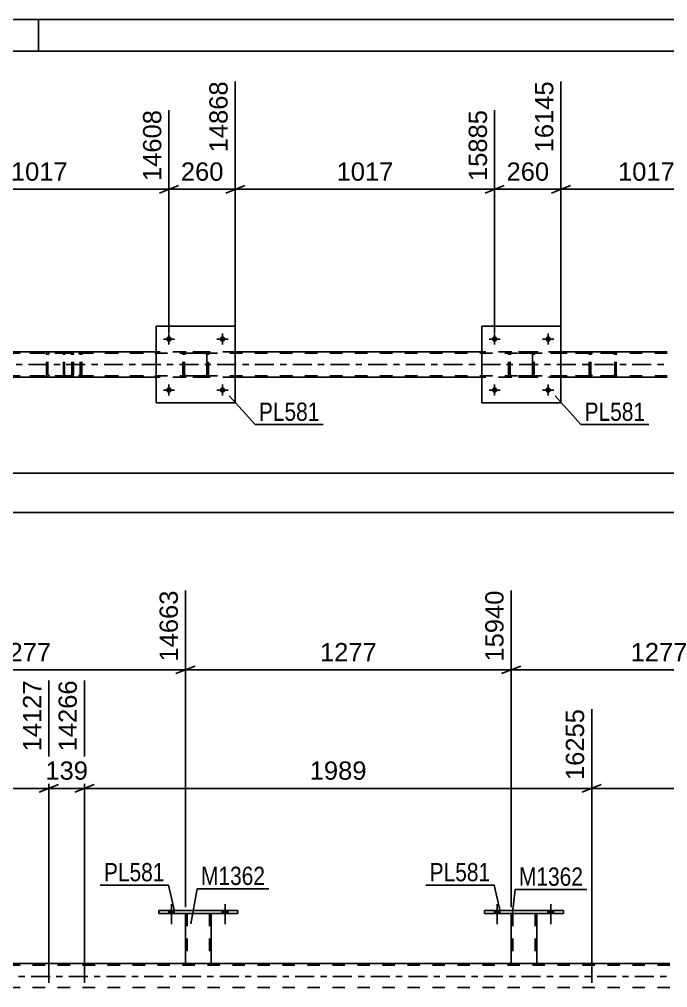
# Model space of a CAD drawing. Header units: millimetres. Extents: x 0 to 841, y 0 to 594.
# Drawn here: x 628 to 729.7, y 442.1 to 594 of the extents above; entities that cross this region are included whole.
import ezdxf

# ---------------------------------------------------------------- set-up
doc = ezdxf.new("R2010")
doc.units = ezdxf.units.MM
doc.linetypes.add('DXK_LINE_DOT2', pattern=[3.9198, 1.9599, -1.9599])
doc.linetypes.add('DXK_LINE_DOT3', pattern=[5.9187, 2.979, -0.9799, 0.9799, -0.9799])
doc.styles.add('Arial', font='arial.ttf', dxfattribs={"height": 0.2})
doc.styles.add('Arial Narrow', font='ARIALN.TTF', dxfattribs={"height": 0.2})

# ---------------------------------------------------------------- blocks, each defined once
blk = doc.blocks.new('Unknown-717034159-1133')
at = {"color": 5, "linetype": 'Continuous'}
for p, q in [((841, 594), (0, 594)), ((631, 589), (631, 594)), ((836, 589), (5, 589))]:
    blk.add_line(p, q, dxfattribs=at)
blk = doc.blocks.new('Bolt-717034159-5323 - 5309')
at = {"linetype": 'Continuous'}
for points in [[(703, 543.85, -1), (702.12, 543.85, -1)], [(711.4, 543.85, -1), (710.52, 543.85, -1)]]:
    blk.add_hatch(color=1, dxfattribs=at).paths.add_polyline_path(points)
at = {"color": 1, "linetype": 'Continuous'}
for p, q in [((701.68, 543.85), (703.44, 543.85)), ((702.56, 544.73), (702.56, 542.97)), ((710.08, 543.85), (711.84, 543.85)), ((710.96, 544.73), (710.96, 542.97))]:
    blk.add_line(p, q, dxfattribs=at)
blk = doc.blocks.new('Bolt-717034159-5324 - 5309')
at = {"linetype": 'Continuous'}
for points in [[(703, 535.85, -1), (702.12, 535.85, -1)], [(711.4, 535.85, -1), (710.52, 535.85, -1)]]:
    blk.add_hatch(color=1, dxfattribs=at).paths.add_polyline_path(points)
at = {"color": 1, "linetype": 'Continuous'}
for p, q in [((702.56, 536.73), (702.56, 534.97)), ((710.96, 536.73), (710.96, 534.97)), ((701.68, 535.85), (703.44, 535.85)), ((710.08, 535.85), (711.84, 535.85))]:
    blk.add_line(p, q, dxfattribs=at)
blk = doc.blocks.new('Bolt-717034159-5325 - 5309')
at = {"linetype": 'Continuous'}
for points in [[(651.92, 543.85, -1), (651.04, 543.85, -1)], [(660.32, 543.85, -1), (659.44, 543.85, -1)]]:
    blk.add_hatch(color=1, dxfattribs=at).paths.add_polyline_path(points)
at = {"color": 1, "linetype": 'Continuous'}
for p, q in [((650.6, 543.85), (652.36, 543.85)), ((651.48, 544.73), (651.48, 542.97)), ((659, 543.85), (660.76, 543.85)), ((659.88, 544.73), (659.88, 542.97))]:
    blk.add_line(p, q, dxfattribs=at)
blk = doc.blocks.new('Part-717034159-5397 - 5309')
at = {"color": 7, "linetype": 'DXK_LINE_DOT2'}
for p, q in [((704.76, 541.37), (704.8, 541.56)), ((704.8, 541.56), (704.76, 541.37)), ((704.76, 538.33), (704.76, 541.37)), ((704.76, 538.33), (704.76, 541.37)), ((705, 541.37), (705.02, 541.46)), ((705, 538.33), (705, 541.37)), ((705, 538.33), (705, 541.37)), ((705.02, 541.46), (705.07, 541.54)), ((705.06, 541.82), (705.24, 541.85)), ((705.24, 541.85), (705.06, 541.82)), ((705.07, 541.54), (705.15, 541.59)), ((705.15, 541.59), (705.24, 541.61)), ((708.28, 541.85), (705.24, 541.85)), ((708.28, 541.61), (705.24, 541.61)), ((708.28, 541.85), (708.47, 541.82)), ((708.47, 541.82), (708.28, 541.85)), ((708.28, 541.61), (708.37, 541.59)), ((708.37, 541.59), (708.45, 541.54)), ((708.45, 541.54), (708.5, 541.46)), ((708.5, 541.46), (708.52, 541.37)), ((708.52, 538.33), (708.52, 541.37)), ((708.52, 541.37), (708.52, 538.33)), ((708.73, 541.56), (708.76, 541.37)), ((708.76, 541.37), (708.73, 541.56)), ((708.76, 538.33), (708.76, 541.37)), ((708.76, 538.33), (708.76, 541.37)), ((704.8, 538.15), (704.76, 538.33)), ((704.76, 538.33), (704.8, 538.15)), ((705.02, 538.24), (705, 538.33)), ((705.07, 538.16), (705.02, 538.24)), ((705.24, 537.85), (705.06, 537.89)), ((705.06, 537.89), (705.24, 537.85)), ((705.15, 538.11), (705.07, 538.16)), ((705.24, 538.09), (705.15, 538.11)), ((708.28, 538.09), (705.24, 538.09)), ((708.28, 537.85), (705.24, 537.85)), ((708.37, 538.11), (708.28, 538.09)), ((708.47, 537.89), (708.28, 537.85)), ((708.28, 537.85), (708.47, 537.89)), ((708.45, 538.16), (708.37, 538.11)), ((708.5, 538.24), (708.45, 538.16)), ((708.52, 538.33), (708.5, 538.24)), ((708.76, 538.33), (708.73, 538.15)), ((708.73, 538.15), (708.76, 538.33))]:
    blk.add_line(p, q, dxfattribs=at)
at = {"color": 7, "linetype": 'DXK_LINE_DOT3'}
blk.add_line((706.76, 539.85), (706.76, 539.85), dxfattribs=at)
at = {"color": 7, "linetype": 'DXK_LINE_DOT2'}
for centre, start, end in [((705.24, 541.37), 112.5, 157.5), ((705.24, 541.37), 112.5, 157.5), ((708.28, 541.37), 22.5, 67.5), ((708.28, 541.37), 22.5, 67.5), ((705.24, 538.33), 202.5, 247.5), ((705.24, 538.33), 202.5, 247.5), ((708.28, 538.33), 292.5, 337.5), ((708.28, 538.33), 292.5, 337.5)]:
    blk.add_arc(centre, 0.48, start, end, dxfattribs=at)
blk = doc.blocks.new('Bolt-717034159-5326 - 5309')
at = {"linetype": 'Continuous'}
for points in [[(651.92, 535.85, -1), (651.04, 535.85, -1)], [(660.32, 535.85, -1), (659.44, 535.85, -1)]]:
    blk.add_hatch(color=1, dxfattribs=at).paths.add_polyline_path(points)
at = {"color": 1, "linetype": 'Continuous'}
for p, q in [((651.48, 536.73), (651.48, 534.97)), ((659.88, 536.73), (659.88, 534.97)), ((650.6, 535.85), (652.36, 535.85)), ((659, 535.85), (660.76, 535.85))]:
    blk.add_line(p, q, dxfattribs=at)
blk = doc.blocks.new('Part-717034159-5405 - 5309')
at = {"color": 7, "linetype": 'DXK_LINE_DOT2'}
for p, q in [((653.68, 541.37), (653.72, 541.56)), ((653.72, 541.56), (653.68, 541.37)), ((653.68, 538.33), (653.68, 541.37)), ((653.68, 538.33), (653.68, 541.37)), ((653.92, 541.37), (653.94, 541.46)), ((653.92, 538.33), (653.92, 541.37)), ((653.92, 538.33), (653.92, 541.37)), ((653.94, 541.46), (653.99, 541.54)), ((653.98, 541.82), (654.16, 541.85)), ((654.16, 541.85), (653.98, 541.82)), ((653.99, 541.54), (654.07, 541.59)), ((654.07, 541.59), (654.16, 541.61)), ((657.2, 541.85), (654.16, 541.85)), ((657.2, 541.61), (654.16, 541.61)), ((657.2, 541.85), (657.39, 541.82)), ((657.39, 541.82), (657.2, 541.85)), ((657.2, 541.61), (657.29, 541.59)), ((657.29, 541.59), (657.37, 541.54)), ((657.37, 541.54), (657.42, 541.46)), ((657.42, 541.46), (657.44, 541.37)), ((657.44, 538.33), (657.44, 541.37)), ((657.44, 541.37), (657.44, 538.33)), ((657.65, 541.56), (657.68, 541.37)), ((657.68, 541.37), (657.65, 541.56)), ((657.68, 538.33), (657.68, 541.37)), ((657.68, 538.33), (657.68, 541.37)), ((653.72, 538.15), (653.68, 538.33)), ((653.68, 538.33), (653.72, 538.15)), ((653.94, 538.24), (653.92, 538.33)), ((653.99, 538.16), (653.94, 538.24)), ((654.16, 537.85), (653.98, 537.89)), ((653.98, 537.89), (654.16, 537.85)), ((654.07, 538.11), (653.99, 538.16)), ((654.16, 538.09), (654.07, 538.11)), ((657.2, 538.09), (654.16, 538.09)), ((657.2, 537.85), (654.16, 537.85)), ((657.29, 538.11), (657.2, 538.09)), ((657.39, 537.89), (657.2, 537.85)), ((657.2, 537.85), (657.39, 537.89)), ((657.37, 538.16), (657.29, 538.11)), ((657.42, 538.24), (657.37, 538.16)), ((657.44, 538.33), (657.42, 538.24)), ((657.68, 538.33), (657.65, 538.15)), ((657.65, 538.15), (657.68, 538.33))]:
    blk.add_line(p, q, dxfattribs=at)
at = {"color": 7, "linetype": 'DXK_LINE_DOT3'}
blk.add_line((655.68, 539.85), (655.68, 539.85), dxfattribs=at)
at = {"color": 7, "linetype": 'DXK_LINE_DOT2'}
for centre, start, end in [((654.16, 541.37), 112.5, 157.5), ((654.16, 541.37), 112.5, 157.5), ((657.2, 541.37), 22.5, 67.5), ((657.2, 541.37), 22.5, 67.5), ((654.16, 538.33), 202.5, 247.5), ((654.16, 538.33), 202.5, 247.5), ((657.2, 538.33), 292.5, 337.5), ((657.2, 538.33), 292.5, 337.5)]:
    blk.add_arc(centre, 0.48, start, end, dxfattribs=at)
blk = doc.blocks.new('Part-717034159-5394 - 5309')
at = {"color": 2, "linetype": 'Continuous'}
for p, q in [((700.56, 545.85), (700.56, 533.85)), ((700.56, 545.85), (712.96, 545.85)), ((712.96, 545.85), (712.96, 533.85)), ((700.56, 533.85), (712.96, 533.85))]:
    blk.add_line(p, q, dxfattribs=at)
blk = doc.blocks.new('Part-717034159-5402 - 5309')
at = {"color": 2, "linetype": 'Continuous'}
for p, q in [((649.48, 545.85), (649.48, 533.85)), ((649.48, 545.85), (661.88, 545.85)), ((661.88, 545.85), (661.88, 533.85)), ((649.48, 533.85), (661.88, 533.85))]:
    blk.add_line(p, q, dxfattribs=at)
blk = doc.blocks.new('Part-717034159-5488 - 5309')
at = {"color": 7, "linetype": 'DXK_LINE_DOT2'}
for p, q in [((634.98, 541.56), (634.96, 541.37)), ((634.96, 538.33), (634.96, 541.37)), ((635.04, 541.71), (634.98, 541.56)), ((635.13, 541.82), (635.04, 541.71)), ((635.1, 541.37), (635.11, 541.47)), ((635.1, 538.33), (635.1, 541.37)), ((635.11, 541.47), (635.14, 541.54)), ((635.23, 541.85), (635.13, 541.82)), ((635.14, 541.54), (635.18, 541.6)), ((635.18, 541.6), (635.23, 541.61)), ((647.51, 541.85), (635.23, 541.85)), ((647.51, 541.61), (635.23, 541.61)), ((636.51, 541.85), (636.51, 541.61)), ((637.52, 541.82), (637.32, 541.85)), ((637.32, 541.61), (637.42, 541.6)), ((637.42, 541.6), (637.5, 541.54)), ((637.5, 541.54), (637.56, 541.47)), ((637.56, 541.47), (637.58, 541.37)), ((637.58, 538.33), (637.58, 541.37)), ((637.79, 541.54), (637.79, 541.56)), ((637.83, 541.37), (637.79, 541.54)), ((637.83, 538.33), (637.83, 541.37)), ((634.96, 538.33), (634.98, 538.15)), ((634.98, 538.15), (635.04, 537.99)), ((635.04, 537.99), (635.13, 537.89)), ((635.11, 538.24), (635.1, 538.33)), ((635.14, 538.16), (635.11, 538.24)), ((635.13, 537.89), (635.23, 537.85)), ((635.18, 538.11), (635.14, 538.16)), ((635.23, 538.09), (635.18, 538.11)), ((647.51, 538.09), (635.23, 538.09)), ((647.51, 537.85), (635.23, 537.85)), ((636.51, 537.85), (636.51, 538.09)), ((637.42, 538.11), (637.32, 538.09)), ((637.32, 537.85), (637.52, 537.89)), ((637.5, 538.16), (637.42, 538.11)), ((637.56, 538.24), (637.5, 538.16)), ((637.58, 538.33), (637.56, 538.24)), ((637.79, 538.15), (637.83, 538.33))]:
    blk.add_line(p, q, dxfattribs=at)
for centre, start, end in [((637.34, 541.36), 23.8494, 68.8059), ((637.34, 538.35), 291.1941, 336.1506)]:
    blk.add_arc(centre, 0.492, start, end, dxfattribs=at)
blk = doc.blocks.new('Part-717034159-5493 - 5309')
at = {"color": 7, "linetype": 'DXK_LINE_DOT2'}
for p, q in [((721.13, 541.85), (706, 541.85)), ((721.13, 541.61), (706, 541.61)), ((717.42, 541.54), (717.39, 541.37)), ((717.39, 538.33), (717.39, 541.37)), ((717.43, 541.56), (717.42, 541.54)), ((717.64, 541.37), (717.66, 541.47)), ((717.64, 538.33), (717.64, 541.37)), ((717.66, 541.47), (717.72, 541.54)), ((717.9, 541.85), (717.7, 541.82)), ((717.72, 541.54), (717.8, 541.6)), ((717.8, 541.6), (717.9, 541.61)), ((721.33, 541.82), (721.13, 541.85)), ((721.13, 541.61), (721.23, 541.6)), ((721.23, 541.6), (721.31, 541.54)), ((721.31, 541.54), (721.37, 541.47)), ((721.37, 541.47), (721.39, 541.37)), ((721.39, 538.33), (721.39, 541.37)), ((721.61, 541.54), (721.6, 541.56)), ((721.64, 541.37), (721.61, 541.54)), ((721.64, 538.33), (721.64, 541.37)), ((721.13, 538.09), (706, 538.09)), ((721.13, 537.85), (706, 537.85)), ((717.39, 538.33), (717.43, 538.15)), ((717.66, 538.24), (717.64, 538.33)), ((717.72, 538.16), (717.66, 538.24)), ((717.7, 537.89), (717.9, 537.85)), ((717.8, 538.11), (717.72, 538.16)), ((717.9, 538.09), (717.8, 538.11)), ((721.23, 538.11), (721.13, 538.09)), ((721.13, 537.85), (721.33, 537.89)), ((721.31, 538.16), (721.23, 538.11)), ((721.37, 538.24), (721.31, 538.16)), ((721.39, 538.33), (721.37, 538.24)), ((721.6, 538.15), (721.64, 538.33))]:
    blk.add_line(p, q, dxfattribs=at)
for centre, start, end in [((717.88, 541.35), 110.7583, 155.68), ((721.15, 541.35), 24.32, 69.2417), ((717.88, 538.35), 204.32, 249.2417), ((721.15, 538.35), 290.7583, 335.68)]:
    blk.add_arc(centre, 0.496, start, end, dxfattribs=at)
blk = doc.blocks.new('Part-717034159-5500 - 5309')
at = {"color": 7, "linetype": 'DXK_LINE_DOT2'}
for p, q in [((636, 541.85), (620.86, 541.85)), ((636, 541.61), (620.86, 541.61)), ((632.29, 541.54), (632.25, 541.37)), ((632.25, 538.33), (632.25, 541.37)), ((632.29, 541.56), (632.29, 541.54)), ((632.51, 541.37), (632.53, 541.47)), ((632.51, 538.33), (632.51, 541.37)), ((632.53, 541.47), (632.58, 541.54)), ((632.76, 541.85), (632.57, 541.82)), ((632.58, 541.54), (632.67, 541.6)), ((632.67, 541.6), (632.76, 541.61)), ((636.19, 541.82), (636, 541.85)), ((636, 541.61), (636.1, 541.6)), ((636.1, 541.6), (636.18, 541.54)), ((636.18, 541.54), (636.23, 541.47)), ((636.23, 541.47), (636.25, 541.37)), ((636.25, 538.33), (636.25, 541.37)), ((636.47, 541.54), (636.47, 541.56)), ((636.51, 541.37), (636.47, 541.54)), ((636.51, 538.33), (636.51, 541.37)), ((636, 538.09), (620.86, 538.09)), ((636, 537.85), (620.86, 537.85)), ((632.25, 538.33), (632.29, 538.15)), ((632.53, 538.24), (632.51, 538.33)), ((632.58, 538.16), (632.53, 538.24)), ((632.57, 537.89), (632.76, 537.85)), ((632.67, 538.11), (632.58, 538.16)), ((632.76, 538.09), (632.67, 538.11)), ((636.1, 538.11), (636, 538.09)), ((636, 537.85), (636.19, 537.89)), ((636.18, 538.16), (636.1, 538.11)), ((636.23, 538.24), (636.18, 538.16)), ((636.25, 538.33), (636.23, 538.24)), ((636.47, 538.15), (636.51, 538.33))]:
    blk.add_line(p, q, dxfattribs=at)
for centre, start, end in [((632.74, 541.35), 110.7583, 155.68), ((636.02, 541.35), 24.32, 69.2417), ((632.74, 538.35), 204.32, 249.2417), ((636.02, 538.35), 290.7583, 335.68)]:
    blk.add_arc(centre, 0.496, start, end, dxfattribs=at)
blk = doc.blocks.new('Part-717034159-5552 - 5309')
at = {"color": 7, "linetype": 'DXK_LINE_DOT2'}
for p, q in [((729.64, 541.61), (67.18, 541.61)), ((661.88, 541.85), (649.48, 541.85)), ((712.96, 541.85), (700.56, 541.85)), ((729.64, 538.09), (67.18, 538.09)), ((661.88, 537.85), (649.48, 537.85)), ((712.96, 537.85), (700.56, 537.85))]:
    blk.add_line(p, q, dxfattribs=at)
at = {"color": 2, "linetype": 'Continuous'}
for p, q in [((649.48, 541.85), (610.8, 541.85)), ((700.56, 541.85), (661.88, 541.85)), ((729.64, 541.85), (712.96, 541.85)), ((649.48, 537.85), (610.8, 537.85)), ((700.56, 537.85), (661.88, 537.85)), ((729.64, 537.85), (712.96, 537.85))]:
    blk.add_line(p, q, dxfattribs=at)
at = {"color": 7, "linetype": 'DXK_LINE_DOT3'}
blk.add_line((67.18, 539.85), (729.64, 539.85), dxfattribs=at)
blk = doc.blocks.new('Bolt-717034159-3572 - 3558')
at = {"linetype": 'Continuous'}
for points in [[(702.52, 453.71), (703.4, 453.71), (703.4, 454.19), (702.52, 454.19)], [(710.92, 453.71), (711.8, 453.71), (711.8, 454.19), (710.92, 454.19)]]:
    blk.add_hatch(color=1, dxfattribs=at).paths.add_polyline_path(points)
at = {"color": 1, "linetype": 'Continuous'}
for p, q in [((702.52, 454.19), (702.52, 453.71)), ((702.96, 455.19), (702.96, 452.07)), ((703.4, 454.19), (703.4, 453.71)), ((710.92, 454.19), (710.92, 453.71)), ((711.36, 455.19), (711.36, 452.07)), ((711.8, 454.19), (711.8, 453.71))]:
    blk.add_line(p, q, dxfattribs=at)
blk = doc.blocks.new('Part-717034159-3683 - 3558')
at = {"color": 2, "linetype": 'Continuous'}
for p, q in [((649.88, 453.71), (649.88, 454.19)), ((649.88, 454.19), (662.28, 454.19)), ((662.28, 454.19), (662.28, 453.71)), ((662.28, 453.71), (649.88, 453.71))]:
    blk.add_line(p, q, dxfattribs=at)
blk = doc.blocks.new('Bolt-717034159-3573 - 3558')
at = {"linetype": 'Continuous'}
for points in [[(702.52, 453.71), (703.4, 453.71), (703.4, 454.19), (702.52, 454.19)], [(710.92, 453.71), (711.8, 453.71), (711.8, 454.19), (710.92, 454.19)]]:
    blk.add_hatch(color=1, dxfattribs=at).paths.add_polyline_path(points)
at = {"color": 1, "linetype": 'Continuous'}
for p, q in [((702.52, 454.19), (702.52, 453.71)), ((702.96, 455.19), (702.96, 452.07)), ((703.4, 454.19), (703.4, 453.71)), ((710.92, 454.19), (710.92, 453.71)), ((711.36, 455.19), (711.36, 452.07)), ((711.8, 454.19), (711.8, 453.71))]:
    blk.add_line(p, q, dxfattribs=at)
blk = doc.blocks.new('Bolt-717034159-3574 - 3558')
at = {"linetype": 'Continuous'}
for points in [[(651.44, 453.71), (652.32, 453.71), (652.32, 454.19), (651.44, 454.19)], [(659.84, 453.71), (660.72, 453.71), (660.72, 454.19), (659.84, 454.19)]]:
    blk.add_hatch(color=1, dxfattribs=at).paths.add_polyline_path(points)
at = {"color": 1, "linetype": 'Continuous'}
for p, q in [((651.44, 454.19), (651.44, 453.71)), ((651.88, 455.19), (651.88, 452.07)), ((652.32, 454.19), (652.32, 453.71)), ((659.84, 454.19), (659.84, 453.71)), ((660.28, 455.19), (660.28, 452.07)), ((660.72, 454.19), (660.72, 453.71))]:
    blk.add_line(p, q, dxfattribs=at)
blk = doc.blocks.new('Bolt-717034159-3575 - 3558')
at = {"linetype": 'Continuous'}
for points in [[(651.44, 453.71), (652.32, 453.71), (652.32, 454.19), (651.44, 454.19)], [(659.84, 453.71), (660.72, 453.71), (660.72, 454.19), (659.84, 454.19)]]:
    blk.add_hatch(color=1, dxfattribs=at).paths.add_polyline_path(points)
at = {"color": 1, "linetype": 'Continuous'}
for p, q in [((651.44, 454.19), (651.44, 453.71)), ((651.88, 455.19), (651.88, 452.07)), ((652.32, 454.19), (652.32, 453.71)), ((659.84, 454.19), (659.84, 453.71)), ((660.28, 455.19), (660.28, 452.07)), ((660.72, 454.19), (660.72, 453.71))]:
    blk.add_line(p, q, dxfattribs=at)
blk = doc.blocks.new('Part-717034159-3688 - 3558')
at = {"color": 2, "linetype": 'Continuous'}
for p, q in [((654.08, 445.87), (654.08, 453.71)), ((658.08, 453.71), (658.08, 445.87)), ((658.05, 445.87), (654.08, 445.87)), ((658.08, 445.87), (658.05, 445.87))]:
    blk.add_line(p, q, dxfattribs=at)
at = {"color": 7, "linetype": 'DXK_LINE_DOT2'}
for p, q in [((654.08, 453.71), (658.08, 453.71)), ((654.08, 453.71), (654.08, 453.71)), ((654.08, 453.71), (654.08, 453.71)), ((654.32, 453.71), (654.32, 445.87)), ((657.84, 453.71), (657.84, 445.87)), ((658.08, 453.71), (658.08, 453.71)), ((658.08, 453.71), (658.08, 453.71)), ((657.82, 445.87), (657.84, 445.87))]:
    blk.add_line(p, q, dxfattribs=at)
blk = doc.blocks.new('Part-717034159-3678 - 3558')
at = {"color": 2, "linetype": 'Continuous'}
for p, q in [((705.16, 445.87), (705.16, 453.71)), ((709.16, 453.71), (709.16, 445.87)), ((709.13, 445.87), (705.16, 445.87)), ((709.16, 445.87), (709.13, 445.87))]:
    blk.add_line(p, q, dxfattribs=at)
at = {"color": 7, "linetype": 'DXK_LINE_DOT2'}
for p, q in [((705.16, 453.71), (709.16, 453.71)), ((705.16, 453.71), (705.16, 453.71)), ((705.16, 453.71), (705.16, 453.71)), ((705.4, 453.71), (705.4, 445.87)), ((708.92, 453.71), (708.92, 445.87)), ((709.16, 453.71), (709.16, 453.71)), ((709.16, 453.71), (709.16, 453.71)), ((708.9, 445.87), (708.92, 445.87))]:
    blk.add_line(p, q, dxfattribs=at)
blk = doc.blocks.new('Part-717034159-3673 - 3558')
at = {"color": 2, "linetype": 'Continuous'}
for p, q in [((700.96, 453.71), (700.96, 454.19)), ((700.96, 454.19), (713.36, 454.19)), ((713.36, 454.19), (713.36, 453.71)), ((713.36, 453.71), (700.96, 453.71))]:
    blk.add_line(p, q, dxfattribs=at)
blk = doc.blocks.new('Part-717034159-3805 - 3558')
at = {"color": 7, "linetype": 'DXK_LINE_DOT2'}
for p, q in [((730.04, 445.63), (67.58, 445.63)), ((658.08, 445.87), (654.08, 445.87)), ((709.16, 445.87), (705.16, 445.87)), ((730.04, 442.11), (67.58, 442.11))]:
    blk.add_line(p, q, dxfattribs=at)
at = {"color": 2, "linetype": 'Continuous'}
for p, q in [((654.08, 445.87), (607, 445.87)), ((705.16, 445.87), (658.08, 445.87)), ((730.04, 445.87), (709.16, 445.87))]:
    blk.add_line(p, q, dxfattribs=at)
at = {"color": 7, "linetype": 'DXK_LINE_DOT3'}
blk.add_line((67.58, 443.87), (730.04, 443.87), dxfattribs=at)
blk = doc.blocks.new('StraightDimension-717034159-5696 - 5309')
at = {"color": 7, "linetype": 'Continuous'}
for p, q in [((712.96, 542.85), (712.96, 584.26)), ((739.74, 544.85), (739.74, 579.76)), ((714.46, 567.94), (711.46, 566.74)), ((712.96, 567.34), (739.74, 567.34)), ((738.24, 566.74), (741.24, 567.94))]:
    blk.add_line(p, q, dxfattribs=at)
at = {"color": 0, "linetype": 'Continuous'}
blk.add_wipeout([(739.14, 580.36), (734.94, 580.36), (734.94, 568.04), (739.14, 568.04)], dxfattribs=at)
at = {"color": 0}
blk.add_wipeout([(731.4, 568.09), (731.4, 572.29), (721.31, 572.29), (721.31, 568.09)], dxfattribs=at)
at = {"color": 3, "linetype": 'Continuous', "style": 'Arial'}
blk.add_text('17162', height=2.865, rotation=90.0002, dxfattribs=at).set_placement((738.54, 568.64))
at = {"color": 3, "style": 'Arial'}
blk.add_text('1017', height=2.865, dxfattribs=at).set_placement((721.91, 568.69))
blk = doc.blocks.new('StraightDimension-717034159-5714 - 5309')
at = {"color": 7, "linetype": 'Continuous'}
for p, q in [((712.96, 542.85), (712.96, 584.26)), ((702.56, 544.85), (702.56, 579.76)), ((701.06, 566.74), (704.06, 567.94)), ((702.56, 567.34), (712.96, 567.34)), ((714.46, 567.94), (711.46, 566.74))]:
    blk.add_line(p, q, dxfattribs=at)
at = {"color": 0}
blk.add_wipeout([(711.7, 568.09), (711.7, 572.29), (703.83, 572.29), (703.83, 568.09)], dxfattribs=at)
at = {"color": 3, "style": 'Arial'}
blk.add_text('260', height=2.865, dxfattribs=at).set_placement((704.43, 568.69))
at = {"color": 0, "linetype": 'Continuous'}
blk.add_wipeout([(712.36, 584.86), (708.16, 584.86), (708.16, 572.54), (712.36, 572.54)], dxfattribs=at)
at = {"color": 3, "linetype": 'Continuous', "style": 'Arial'}
blk.add_text('16145', height=2.865, rotation=90.0002, dxfattribs=at).set_placement((711.76, 573.14))
blk = doc.blocks.new('StraightDimension-717034159-5732 - 5309')
at = {"color": 7, "linetype": 'Continuous'}
for p, q in [((661.88, 542.85), (661.88, 584.26)), ((702.56, 544.85), (702.56, 579.76)), ((663.38, 567.94), (660.38, 566.74)), ((661.88, 567.34), (702.56, 567.34)), ((701.06, 566.74), (704.06, 567.94))]:
    blk.add_line(p, q, dxfattribs=at)
at = {"color": 0, "linetype": 'Continuous'}
blk.add_wipeout([(701.96, 580.36), (697.76, 580.36), (697.76, 568.04), (701.96, 568.04)], dxfattribs=at)
at = {"color": 0}
blk.add_wipeout([(687.27, 568.09), (687.27, 572.29), (677.17, 572.29), (677.17, 568.09)], dxfattribs=at)
at = {"color": 3, "linetype": 'Continuous', "style": 'Arial'}
blk.add_text('15885', height=2.865, rotation=90.0002, dxfattribs=at).set_placement((701.36, 568.64))
at = {"color": 3, "style": 'Arial'}
blk.add_text('1017', height=2.865, dxfattribs=at).set_placement((677.77, 568.69))
blk = doc.blocks.new('StraightDimension-717034159-5750 - 5309')
at = {"color": 7, "linetype": 'Continuous'}
for p, q in [((661.88, 542.85), (661.88, 584.26)), ((651.48, 544.85), (651.48, 579.76)), ((649.98, 566.74), (652.98, 567.94)), ((651.48, 567.34), (661.88, 567.34)), ((663.38, 567.94), (660.38, 566.74))]:
    blk.add_line(p, q, dxfattribs=at)
at = {"color": 0}
blk.add_wipeout([(660.62, 568.09), (660.62, 572.29), (652.75, 572.29), (652.75, 568.09)], dxfattribs=at)
at = {"color": 3, "style": 'Arial'}
blk.add_text('260', height=2.865, dxfattribs=at).set_placement((653.35, 568.69))
at = {"color": 0, "linetype": 'Continuous'}
blk.add_wipeout([(661.28, 584.86), (657.08, 584.86), (657.08, 572.54), (661.28, 572.54)], dxfattribs=at)
at = {"color": 3, "linetype": 'Continuous', "style": 'Arial'}
blk.add_text('14868', height=2.865, rotation=90.0002, dxfattribs=at).set_placement((660.68, 573.14))
blk = doc.blocks.new('StraightDimension-717034159-5768 - 5309')
at = {"color": 7, "linetype": 'Continuous'}
for p, q in [((610.8, 542.85), (610.8, 584.26)), ((651.48, 544.85), (651.48, 579.76)), ((612.3, 567.94), (609.3, 566.74)), ((610.8, 567.34), (651.48, 567.34)), ((649.98, 566.74), (652.98, 567.94))]:
    blk.add_line(p, q, dxfattribs=at)
at = {"color": 0, "linetype": 'Continuous'}
blk.add_wipeout([(650.88, 580.36), (646.68, 580.36), (646.68, 568.04), (650.88, 568.04)], dxfattribs=at)
at = {"color": 0}
blk.add_wipeout([(636.19, 568.09), (636.19, 572.29), (626.09, 572.29), (626.09, 568.09)], dxfattribs=at)
at = {"color": 3, "linetype": 'Continuous', "style": 'Arial'}
blk.add_text('14608', height=2.865, rotation=90.0002, dxfattribs=at).set_placement((650.28, 568.64))
at = {"color": 3, "style": 'Arial'}
blk.add_text('1017', height=2.865, dxfattribs=at).set_placement((626.69, 568.69))
blk = doc.blocks.new('StraightDimension-717034159-6174 - 5309')
at = {"color": 7, "linetype": 'Continuous'}
blk.add_line((66.54, 516.62), (767.4, 516.62), dxfattribs=at)
blk = doc.blocks.new('StraightDimension-717034159-6195 - 5309')
at = {"color": 7, "linetype": 'Continuous'}
blk.add_line((67.18, 522.83), (766.76, 522.83), dxfattribs=at)
blk = doc.blocks.new('StraightDimension-717034159-4538 - 3558')
at = {"color": 7, "linetype": 'Continuous'}
for p, q in [((553.09, 442.87), (553.09, 490.29)), ((632.65, 442.87), (632.65, 490.29)), ((554.59, 473.97), (551.59, 472.77)), ((631.15, 472.77), (634.15, 473.97)), ((553.09, 473.37), (632.65, 473.37))]:
    blk.add_line(p, q, dxfattribs=at)
at = {"color": 0, "linetype": 'Continuous'}
blk.add_wipeout([(632.05, 490.89), (627.85, 490.89), (627.85, 478.57), (632.05, 478.57)], dxfattribs=at)
at = {"color": 0}
blk.add_wipeout([(597.92, 474.12), (597.92, 478.32), (587.82, 478.32), (587.82, 474.12)], dxfattribs=at)
at = {"color": 3, "linetype": 'Continuous', "style": 'Arial'}
blk.add_text('14127', height=2.865, rotation=90.0002, dxfattribs=at).set_placement((631.45, 479.17))
at = {"color": 3, "style": 'Arial'}
blk.add_text('1989', height=2.865, dxfattribs=at).set_placement((588.42, 474.72))
blk = doc.blocks.new('StraightDimension-717034159-4576 - 3558')
at = {"color": 7, "linetype": 'Continuous'}
for p, q in [((638.23, 442.87), (638.23, 490.29)), ((717.79, 442.87), (717.79, 485.79)), ((639.73, 473.97), (636.73, 472.77)), ((716.29, 472.77), (719.29, 473.97)), ((638.23, 473.37), (717.79, 473.37))]:
    blk.add_line(p, q, dxfattribs=at)
at = {"color": 0, "linetype": 'Continuous'}
blk.add_wipeout([(717.19, 486.39), (712.99, 486.39), (712.99, 474.07), (717.19, 474.07)], dxfattribs=at)
at = {"color": 0}
blk.add_wipeout([(683.05, 474.12), (683.05, 478.32), (672.96, 478.32), (672.96, 474.12)], dxfattribs=at)
at = {"color": 3, "linetype": 'Continuous', "style": 'Arial'}
blk.add_text('16255', height=2.865, rotation=90.0002, dxfattribs=at).set_placement((716.59, 474.67))
at = {"color": 3, "style": 'Arial'}
blk.add_text('1989', height=2.865, dxfattribs=at).set_placement((673.56, 474.72))
blk = doc.blocks.new('StraightDimension-717034159-4595 - 3558')
at = {"color": 7, "linetype": 'Continuous'}
for p, q in [((717.79, 442.87), (717.79, 485.79)), ((776.33, 446.87), (776.33, 485.79)), ((719.29, 473.97), (716.29, 472.77)), ((774.83, 472.77), (777.83, 473.97)), ((717.79, 473.37), (776.33, 473.37))]:
    blk.add_line(p, q, dxfattribs=at)
at = {"color": 0, "linetype": 'Continuous'}
blk.add_wipeout([(775.73, 486.39), (771.53, 486.39), (771.53, 474.07), (775.73, 474.07)], dxfattribs=at)
at = {"color": 0}
blk.add_wipeout([(752.11, 474.12), (752.11, 478.32), (742.01, 478.32), (742.01, 474.12)], dxfattribs=at)
at = {"color": 3, "linetype": 'Continuous', "style": 'Arial'}
blk.add_text('18035', height=2.865, rotation=90.0002, dxfattribs=at).set_placement((775.13, 474.67))
at = {"color": 3, "style": 'Arial'}
blk.add_text('1780', height=2.865, dxfattribs=at).set_placement((742.61, 474.72))
blk = doc.blocks.new('StraightDimension-717034159-4557 - 3558')
at = {"color": 7, "linetype": 'Continuous'}
for p, q in [((632.65, 442.87), (632.65, 490.29)), ((638.23, 442.87), (638.23, 490.29)), ((631.15, 472.77), (634.15, 473.97)), ((639.73, 473.97), (636.73, 472.77)), ((632.65, 473.37), (638.23, 473.37))]:
    blk.add_line(p, q, dxfattribs=at)
at = {"color": 0}
blk.add_wipeout([(639.37, 474.12), (639.37, 478.32), (631.5, 478.32), (631.5, 474.12)], dxfattribs=at)
at = {"color": 3, "style": 'Arial'}
blk.add_text('139', height=2.865, dxfattribs=at).set_placement((632.1, 474.72))
at = {"color": 0, "linetype": 'Continuous'}
blk.add_wipeout([(637.63, 490.89), (633.43, 490.89), (633.43, 478.57), (637.63, 478.57)], dxfattribs=at)
at = {"color": 3, "linetype": 'Continuous', "style": 'Arial'}
blk.add_text('14266', height=2.865, rotation=90.0002, dxfattribs=at).set_placement((637.03, 479.17))
blk = doc.blocks.new('StraightDimension-717034159-4253 - 3558')
at = {"color": 7, "linetype": 'Continuous'}
for p, q in [((654.08, 454.71), (654.08, 504.38)), ((705.16, 454.71), (705.16, 504.38)), ((655.58, 492.56), (652.58, 491.36)), ((703.66, 491.36), (706.66, 492.56)), ((654.08, 491.96), (705.16, 491.96))]:
    blk.add_line(p, q, dxfattribs=at)
at = {"color": 0, "linetype": 'Continuous'}
blk.add_wipeout([(704.56, 504.98), (700.36, 504.98), (700.36, 492.66), (704.56, 492.66)], dxfattribs=at)
at = {"color": 0}
blk.add_wipeout([(684.67, 492.71), (684.67, 496.91), (674.57, 496.91), (674.57, 492.71)], dxfattribs=at)
at = {"color": 3, "linetype": 'Continuous', "style": 'Arial'}
blk.add_text('15940', height=2.865, rotation=90.0002, dxfattribs=at).set_placement((703.96, 493.26))
at = {"color": 3, "style": 'Arial'}
blk.add_text('1277', height=2.865, dxfattribs=at).set_placement((675.17, 493.31))
blk = doc.blocks.new('StraightDimension-717034159-4243 - 3558')
at = {"color": 7, "linetype": 'Continuous'}
for p, q in [((705.16, 454.71), (705.16, 504.38)), ((751.51, 454.71), (751.51, 504.38)), ((706.66, 492.56), (703.66, 491.36)), ((750.01, 491.36), (753.01, 492.56)), ((705.16, 491.96), (751.51, 491.96))]:
    blk.add_line(p, q, dxfattribs=at)
at = {"color": 0, "linetype": 'Continuous'}
blk.add_wipeout([(750.91, 504.98), (746.71, 504.98), (746.71, 492.66), (750.91, 492.66)], dxfattribs=at)
at = {"color": 0}
blk.add_wipeout([(733.39, 492.71), (733.39, 496.91), (723.29, 496.91), (723.29, 492.71)], dxfattribs=at)
at = {"color": 3, "linetype": 'Continuous', "style": 'Arial'}
blk.add_text('17217', height=2.865, rotation=90.0002, dxfattribs=at).set_placement((750.31, 493.26))
at = {"color": 3, "style": 'Arial'}
blk.add_text('1277', height=2.865, dxfattribs=at).set_placement((723.89, 493.31))
blk = doc.blocks.new('StraightDimension-717034159-4263 - 3558')
at = {"color": 7, "linetype": 'Continuous'}
for p, q in [((603, 454.71), (603, 504.38)), ((654.08, 454.71), (654.08, 504.38)), ((604.5, 492.56), (601.5, 491.36)), ((652.58, 491.36), (655.58, 492.56)), ((603, 491.96), (654.08, 491.96))]:
    blk.add_line(p, q, dxfattribs=at)
at = {"color": 0, "linetype": 'Continuous'}
blk.add_wipeout([(653.48, 504.98), (649.28, 504.98), (649.28, 492.66), (653.48, 492.66)], dxfattribs=at)
at = {"color": 0}
blk.add_wipeout([(633.59, 492.71), (633.59, 496.91), (623.49, 496.91), (623.49, 492.71)], dxfattribs=at)
at = {"color": 3, "linetype": 'Continuous', "style": 'Arial'}
blk.add_text('14663', height=2.865, rotation=90.0002, dxfattribs=at).set_placement((652.88, 493.26))
at = {"color": 3, "style": 'Arial'}
blk.add_text('1277', height=2.865, dxfattribs=at).set_placement((624.09, 493.31))
blk = doc.blocks.new('Mark-717034159-5390 - 5309')
at = {"color": 0}
blk.add_wipeout([(726.17, 531.02), (726.17, 534.02), (716.67, 534.02), (716.67, 531.02)], dxfattribs=at)
blk.add_wipeout([(726.17, 531.02), (726.17, 534.02), (716.67, 534.02), (716.67, 531.02)], dxfattribs=at)
at = {"color": 30, "linetype": 'Continuous'}
for p, q in [((712.03, 534.95), (716.07, 530.42)), ((716.07, 530.42), (726.77, 530.42))]:
    blk.add_line(p, q, dxfattribs=at)
at = {"color": 3, "style": 'Arial Narrow'}
blk.add_text('PL581', height=2.863, dxfattribs=at).set_placement((716.67, 531.02))
blk = doc.blocks.new('Mark-717034159-5398 - 5309')
at = {"color": 0}
blk.add_wipeout([(675.09, 531.02), (675.09, 534.02), (665.59, 534.02), (665.59, 531.02)], dxfattribs=at)
blk.add_wipeout([(675.09, 531.02), (675.09, 534.02), (665.59, 534.02), (665.59, 531.02)], dxfattribs=at)
at = {"color": 30, "linetype": 'Continuous'}
for p, q in [((660.95, 534.95), (664.99, 530.42)), ((664.99, 530.42), (675.69, 530.42))]:
    blk.add_line(p, q, dxfattribs=at)
at = {"color": 3, "style": 'Arial Narrow'}
blk.add_text('PL581', height=2.863, dxfattribs=at).set_placement((665.59, 531.02))
blk = doc.blocks.new('Mark-717034159-3684 - 3558')
at = {"color": 0}
blk.add_wipeout([(666.56, 458.21), (666.56, 461.21), (656.51, 461.21), (656.51, 458.21)], dxfattribs=at)
blk.add_wipeout([(666.56, 458.21), (666.56, 461.21), (656.51, 461.21), (656.51, 458.21)], dxfattribs=at)
at = {"color": 30, "linetype": 'Continuous'}
for p, q in [((654.89, 452.13), (655.91, 457.61)), ((655.91, 457.61), (667.16, 457.61))]:
    blk.add_line(p, q, dxfattribs=at)
at = {"color": 3, "style": 'Arial Narrow'}
blk.add_text('M1362', height=2.863, dxfattribs=at).set_placement((656.51, 458.21))
blk = doc.blocks.new('Mark-717034159-3669 - 3558')
at = {"color": 0}
blk.add_wipeout([(701.87, 458.79), (701.87, 461.79), (692.37, 461.79), (692.37, 458.79)], dxfattribs=at)
blk.add_wipeout([(701.87, 458.79), (701.87, 461.79), (692.37, 461.79), (692.37, 458.79)], dxfattribs=at)
at = {"color": 30, "linetype": 'Continuous'}
for p in [(691.77, 458.19), (703.45, 454.08)]:
    blk.add_line(p, (702.47, 458.19), dxfattribs=at)
at = {"color": 3, "style": 'Arial Narrow'}
blk.add_text('PL581', height=2.863, dxfattribs=at).set_placement((692.37, 458.79))
blk = doc.blocks.new('Mark-717034159-3674 - 3558')
at = {"color": 0}
blk.add_wipeout([(716.44, 458.09), (716.44, 461.09), (706.38, 461.09), (706.38, 458.09)], dxfattribs=at)
blk.add_wipeout([(716.44, 458.09), (716.44, 461.09), (706.38, 461.09), (706.38, 458.09)], dxfattribs=at)
at = {"color": 30, "linetype": 'Continuous'}
for p, q in [((705.16, 452), (705.78, 457.49)), ((705.78, 457.49), (717.04, 457.49))]:
    blk.add_line(p, q, dxfattribs=at)
at = {"color": 3, "style": 'Arial Narrow'}
blk.add_text('M1362', height=2.863, dxfattribs=at).set_placement((706.38, 458.09))
blk = doc.blocks.new('Mark-717034159-3679 - 3558')
at = {"color": 0}
blk.add_wipeout([(650.79, 458.79), (650.79, 461.79), (641.29, 461.79), (641.29, 458.79)], dxfattribs=at)
blk.add_wipeout([(650.79, 458.79), (650.79, 461.79), (641.29, 461.79), (641.29, 458.79)], dxfattribs=at)
at = {"color": 30, "linetype": 'Continuous'}
for p in [(640.69, 458.19), (652.37, 454.08)]:
    blk.add_line(p, (651.39, 458.19), dxfattribs=at)
at = {"color": 3, "style": 'Arial Narrow'}
blk.add_text('PL581', height=2.863, dxfattribs=at).set_placement((641.29, 458.79))

msp = doc.modelspace()

# ---------------------------------------------------------------- block references
for name in ['Unknown-717034159-1133', 'Part-717034159-5402 - 5309', 'Part-717034159-5394 - 5309', 'Bolt-717034159-5325 - 5309', 'Bolt-717034159-5323 - 5309', 'Part-717034159-5552 - 5309', 'Part-717034159-5500 - 5309', 'Part-717034159-5488 - 5309', 'Part-717034159-5405 - 5309', 'Part-717034159-5397 - 5309', 'Part-717034159-5493 - 5309', 'Bolt-717034159-5326 - 5309', 'Bolt-717034159-5324 - 5309', 'Part-717034159-3683 - 3558', 'Bolt-717034159-3574 - 3558', 'Bolt-717034159-3575 - 3558', 'Part-717034159-3673 - 3558', 'Bolt-717034159-3572 - 3558', 'Bolt-717034159-3573 - 3558', 'Part-717034159-3688 - 3558', 'Part-717034159-3678 - 3558', 'Part-717034159-3805 - 3558']:
    msp.add_blockref(name, (0, 0))

# ---------------------------------------------------------------- next in the draw order: block references
for name in ['StraightDimension-717034159-5696 - 5309', 'StraightDimension-717034159-6174 - 5309', 'StraightDimension-717034159-4538 - 3558', 'StraightDimension-717034159-4576 - 3558']:
    msp.add_blockref(name, (0, 0))

# ---------------------------------------------------------------- next in the draw order: block references
for name in ['StraightDimension-717034159-5714 - 5309', 'StraightDimension-717034159-6195 - 5309', 'StraightDimension-717034159-4253 - 3558', 'StraightDimension-717034159-4557 - 3558', 'StraightDimension-717034159-4595 - 3558']:
    msp.add_blockref(name, (0, 0))

# ---------------------------------------------------------------- next in the draw order: block references
for name in ['StraightDimension-717034159-5732 - 5309', 'Mark-717034159-5398 - 5309', 'Mark-717034159-5390 - 5309', 'StraightDimension-717034159-4263 - 3558', 'StraightDimension-717034159-4243 - 3558']:
    msp.add_blockref(name, (0, 0))

# ---------------------------------------------------------------- next in the draw order: block references
for name in ['StraightDimension-717034159-5750 - 5309', 'Mark-717034159-3679 - 3558', 'Mark-717034159-3669 - 3558', 'Mark-717034159-3684 - 3558', 'Mark-717034159-3674 - 3558']:
    msp.add_blockref(name, (0, 0))

# ---------------------------------------------------------------- next in the draw order: block references
msp.add_blockref('StraightDimension-717034159-5768 - 5309', (0, 0))

doc.saveas('drawing.dxf')
